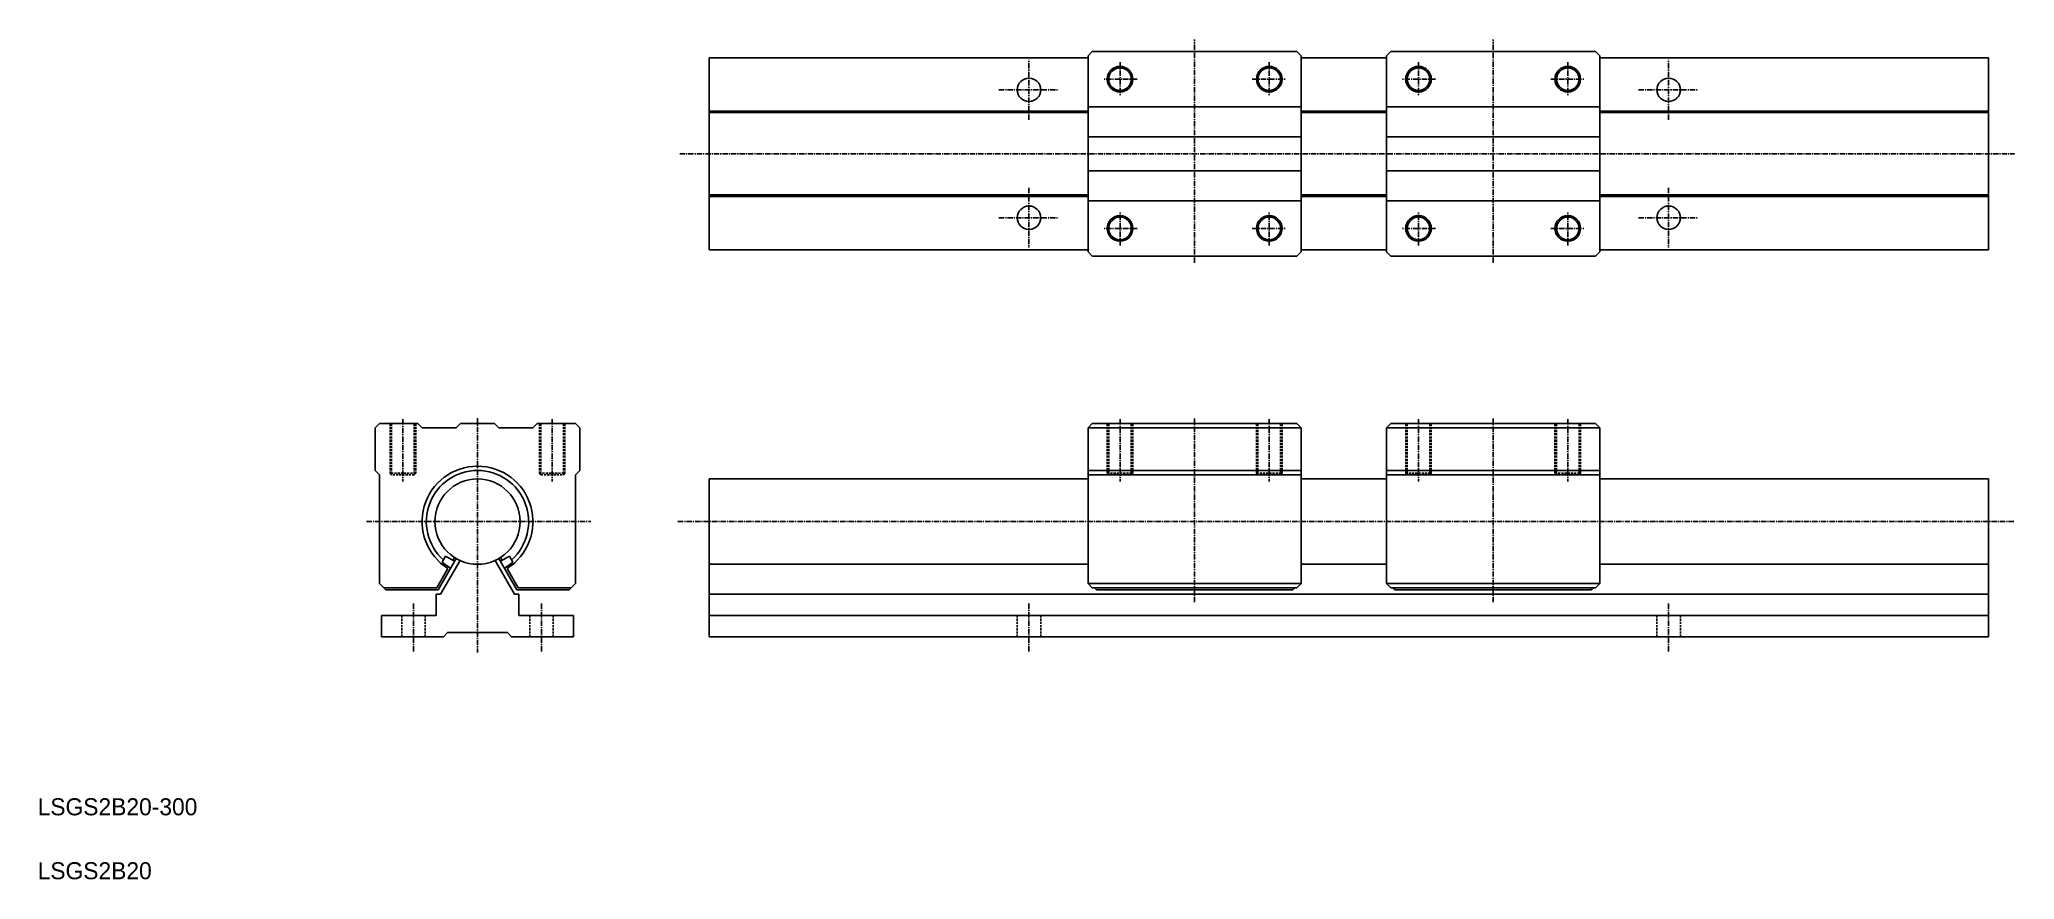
# Model space of a CAD drawing. Extents: x 10 to 474, y 10 to 207.
import ezdxf

# ---------------------------------------------------------------- set-up
doc = ezdxf.new("R2010")
doc.units = 0
doc.linetypes.add('CENTER', pattern=[2, 1.25, -0.25, 0.25, -0.25])
doc.linetypes.add('DASHED', pattern=[0.75, 0.5, -0.25])
doc.layers.get('0').update_dxf_attribs({"linetype": 'CONTINUOUS'})
doc.layers.add('CENTER', color=1, linetype='CENTER')

msp = doc.modelspace()

# ---------------------------------------------------------------- linework, layer by layer
at = {"color": 7, "linetype": 'CONTINUOUS'}
for p, q in [((257.32, 204.15), (256.32, 203.15)), ((257.32, 204.15), (305.32, 204.15)), ((305.32, 204.15), (306.32, 203.15)), ((327.32, 204.15), (326.32, 203.15)), ((327.32, 204.15), (375.32, 204.15)), ((375.32, 204.15), (376.32, 203.15)), ((167.47, 157.65), (167.47, 202.65)), ((167.47, 202.65), (256.32, 202.65)), ((256.32, 157.15), (256.32, 203.15)), ((306.32, 157.15), (306.32, 203.15)), ((306.32, 202.65), (326.32, 202.65)), ((326.32, 157.15), (326.32, 203.15)), ((376.32, 157.15), (376.32, 203.15)), ((376.32, 202.65), (467.47, 202.65)), ((467.47, 157.65), (467.47, 202.65)), ((167.47, 190.15), (256.32, 190.15)), ((256.32, 191.15), (306.32, 191.15)), ((306.32, 190.15), (326.32, 190.15)), ((326.32, 191.15), (376.32, 191.15)), ((376.32, 190.15), (467.47, 190.15)), ((167.47, 189.81), (256.32, 189.81)), ((306.32, 189.81), (326.32, 189.81)), ((376.32, 189.81), (467.47, 189.81)), ((256.32, 184.15), (306.32, 184.15)), ((326.32, 184.15), (376.32, 184.15)), ((256.32, 176.15), (306.32, 176.15)), ((326.32, 176.15), (376.32, 176.15)), ((167.47, 170.49), (256.32, 170.49)), ((167.47, 170.15), (256.32, 170.15)), ((256.32, 169.15), (306.32, 169.15)), ((306.32, 170.49), (326.32, 170.49)), ((306.32, 170.15), (326.32, 170.15)), ((326.32, 169.15), (376.32, 169.15)), ((376.32, 170.49), (467.47, 170.49)), ((376.32, 170.15), (467.47, 170.15)), ((167.47, 157.65), (256.32, 157.65)), ((306.32, 157.65), (326.32, 157.65)), ((376.32, 157.65), (467.47, 157.65)), ((256.32, 157.15), (257.32, 156.15)), ((257.32, 156.15), (305.32, 156.15)), ((305.32, 156.15), (306.32, 157.15)), ((326.32, 157.15), (327.32, 156.15)), ((327.32, 156.15), (375.32, 156.15)), ((375.32, 156.15), (376.32, 157.15)), ((89.15, 115.88), (90.15, 116.88)), ((89.15, 115.88), (89.15, 105.88)), ((99.15, 116.88), (90.15, 116.88)), ((100.15, 115.88), (99.15, 116.88)), ((108.15, 115.88), (100.15, 115.88)), ((108.15, 115.88), (109.15, 116.88)), ((117.15, 116.88), (109.15, 116.88)), ((118.15, 115.88), (117.15, 116.88)), ((126.15, 115.88), (118.15, 115.88)), ((126.15, 115.88), (127.15, 116.88)), ((136.15, 116.88), (127.15, 116.88)), ((137.15, 115.88), (136.15, 116.88)), ((137.15, 115.88), (137.15, 105.88)), ((256.32, 115.88), (257.32, 116.88)), ((256.32, 115.88), (306.32, 115.88)), ((256.32, 115.88), (256.32, 79.38)), ((257.32, 116.88), (305.32, 116.88)), ((306.32, 115.88), (305.32, 116.88)), ((306.32, 115.88), (306.32, 79.38)), ((326.32, 115.88), (327.32, 116.88)), ((326.32, 115.88), (326.32, 79.38)), ((326.32, 115.88), (376.32, 115.88)), ((327.32, 116.88), (375.32, 116.88)), ((376.32, 115.88), (375.32, 116.88)), ((376.32, 115.88), (376.32, 79.38)), ((90.15, 104.88), (89.15, 105.88)), ((90.15, 104.88), (90.15, 79.38)), ((136.15, 104.88), (137.15, 105.88)), ((136.15, 104.88), (136.15, 79.38)), ((167.47, 103.88), (167.47, 66.88)), ((167.47, 103.88), (256.32, 103.88)), ((256.32, 105.88), (306.32, 105.88)), ((256.32, 104.88), (306.32, 104.88)), ((306.32, 103.88), (326.32, 103.88)), ((326.32, 105.88), (376.32, 105.88)), ((326.32, 104.88), (376.32, 104.88)), ((376.32, 103.88), (467.47, 103.88)), ((467.47, 103.88), (467.47, 66.88)), ((108.15, 85.22), (103.92, 77.88)), ((109.05, 84.76), (104.49, 76.88)), ((105.67, 85.81), (104.86, 84.4)), ((105.67, 85.81), (107.79, 84.58)), ((107.73, 85.48), (107.36, 84.83)), ((117.26, 84.76), (121.82, 76.88)), ((118.15, 85.22), (122.39, 77.88)), ((120.64, 85.81), (118.52, 84.58)), ((118.58, 85.48), (118.95, 84.83)), ((120.64, 85.81), (121.45, 84.4)), ((167.47, 83.88), (256.32, 83.88)), ((306.32, 83.88), (326.32, 83.88)), ((376.32, 83.88), (467.47, 83.88)), ((91.65, 77.88), (90.15, 79.38)), ((106.23, 82.88), (103.63, 78.38)), ((120.08, 82.88), (122.68, 78.38)), ((134.65, 77.88), (136.15, 79.38)), ((256.32, 79.38), (306.32, 79.38)), ((257.32, 78.38), (256.32, 79.38)), ((305.32, 78.38), (306.32, 79.38)), ((326.32, 79.38), (376.32, 79.38)), ((327.32, 78.38), (326.32, 79.38)), ((375.32, 78.38), (376.32, 79.38)), ((91.15, 78.38), (103.63, 78.38)), ((103.92, 77.88), (91.65, 77.88)), ((103.49, 76.88), (103.49, 71.88)), ((104.49, 76.88), (103.49, 76.88)), ((121.82, 76.88), (122.82, 76.88)), ((134.65, 77.88), (122.39, 77.88)), ((122.68, 78.38), (135.15, 78.38)), ((122.82, 76.88), (122.82, 71.88)), ((167.47, 76.88), (467.47, 76.88)), ((257.32, 78.38), (305.32, 78.38)), ((258.32, 77.88), (257.82, 78.38)), ((258.32, 77.88), (304.32, 77.88)), ((266.57, 77.88), (266.57, 77.88)), ((283.82, 77.88), (283.82, 77.88)), ((304.32, 77.88), (304.82, 78.38)), ((327.32, 78.38), (375.32, 78.38)), ((328.32, 77.88), (327.82, 78.38)), ((328.32, 77.88), (374.32, 77.88)), ((336.57, 77.88), (336.57, 77.88)), ((353.82, 77.88), (353.82, 77.88)), ((374.32, 77.88), (374.82, 78.38)), ((103.49, 71.88), (90.65, 71.88)), ((90.65, 71.88), (90.65, 66.88)), ((135.65, 71.88), (122.82, 71.88)), ((135.65, 71.88), (135.65, 66.88)), ((167.47, 71.88), (467.47, 71.88)), ((105.15, 66.88), (90.65, 66.88)), ((106.15, 67.88), (105.15, 66.88)), ((120.15, 67.88), (106.15, 67.88)), ((120.15, 67.88), (121.15, 66.88)), ((135.65, 66.88), (121.15, 66.88)), ((167.47, 66.88), (467.47, 66.88))]:
    msp.add_line(p, q, dxfattribs=at)
at = {"color": 3, "linetype": 'DASHED'}
for p, q in [((92.65, 116.88), (92.65, 105.23)), ((93, 116.88), (93, 104.88)), ((98.3, 116.88), (98.3, 104.88)), ((98.65, 116.88), (98.65, 105.23)), ((127.65, 116.88), (127.65, 105.23)), ((128, 116.88), (128, 104.88)), ((133.3, 116.88), (133.3, 104.88)), ((133.65, 116.88), (133.65, 105.23)), ((260.82, 116.88), (260.82, 105.23)), ((261.17, 116.88), (261.17, 104.88)), ((266.47, 116.88), (266.47, 104.88)), ((266.82, 116.88), (266.82, 105.23)), ((295.82, 116.88), (295.82, 105.23)), ((296.17, 116.88), (296.17, 104.88)), ((301.47, 116.88), (301.47, 104.88)), ((301.82, 116.88), (301.82, 105.23)), ((330.82, 116.88), (330.82, 105.23)), ((331.17, 116.88), (331.17, 104.88)), ((336.47, 116.88), (336.47, 104.88)), ((336.82, 116.88), (336.82, 105.23)), ((365.82, 116.88), (365.82, 105.23)), ((366.17, 116.88), (366.17, 104.88)), ((371.47, 116.88), (371.47, 104.88)), ((371.82, 116.88), (371.82, 105.23)), ((98.65, 105.23), (92.65, 105.23)), ((92.65, 105.23), (93, 104.88)), ((98.3, 104.88), (93, 104.88)), ((98.65, 105.23), (98.3, 104.88)), ((127.65, 105.23), (133.65, 105.23)), ((127.65, 105.23), (128, 104.88)), ((128, 104.88), (133.3, 104.88)), ((133.65, 105.23), (133.3, 104.88)), ((260.82, 105.23), (261.17, 104.88)), ((260.82, 105.23), (266.82, 105.23)), ((261.17, 104.88), (266.47, 104.88)), ((266.82, 105.23), (266.47, 104.88)), ((295.82, 105.23), (296.17, 104.88)), ((295.82, 105.23), (301.82, 105.23)), ((296.17, 104.88), (301.47, 104.88)), ((301.82, 105.23), (301.47, 104.88)), ((330.82, 105.23), (336.82, 105.23)), ((330.82, 105.23), (331.17, 104.88)), ((331.17, 104.88), (336.47, 104.88)), ((336.82, 105.23), (336.47, 104.88)), ((365.82, 105.23), (371.82, 105.23)), ((365.82, 105.23), (366.17, 104.88)), ((366.17, 104.88), (371.47, 104.88)), ((371.82, 105.23), (371.47, 104.88)), ((95.4, 71.88), (95.4, 66.88)), ((100.9, 71.88), (100.9, 66.88)), ((125.4, 71.88), (125.4, 66.88)), ((130.9, 71.88), (130.9, 66.88)), ((239.72, 71.88), (239.72, 66.88)), ((245.22, 71.88), (245.22, 66.88)), ((389.72, 71.88), (389.72, 66.88)), ((395.22, 71.88), (395.22, 66.88))]:
    msp.add_line(p, q, dxfattribs=at)
at = {"color": 3}
for centre in [(263.82, 197.65), (298.82, 197.65), (333.82, 197.65), (368.82, 197.65), (263.82, 162.65), (298.82, 162.65), (333.82, 162.65), (368.82, 162.65)]:
    msp.add_circle(centre, 3, dxfattribs=at)
at = {"color": 7, "linetype": 'CONTINUOUS'}
for centre, radius in [((263.82, 197.65), 2.65), ((298.82, 197.65), 2.65), ((333.82, 197.65), 2.65), ((368.82, 197.65), 2.65), ((242.47, 195.15), 2.75), ((392.47, 195.15), 2.75), ((242.47, 165.15), 2.75), ((392.47, 165.15), 2.75), ((263.82, 162.65), 2.65), ((298.82, 162.65), 2.65), ((333.82, 162.65), 2.65), ((368.82, 162.65), 2.65), ((113.15, 93.88), 10)]:
    msp.add_circle(centre, radius, dxfattribs=at)
for radius, start, end in [(13, 302.2042, 237.7958), (12, 311.7562, 228.2438), (12.6, 228.8085, 240), (12.6, 300, 311.1915)]:
    msp.add_arc((113.15, 93.88), radius, start, end, dxfattribs=at)
at = {"layer": 'CENTER', "color": 1, "linetype": 'CENTER'}
for p, q in [((281.32, 154.55), (281.32, 206.95)), ((351.32, 154.55), (351.32, 206.95)), ((242.47, 188.13), (242.47, 202.18)), ((263.82, 201.65), (263.82, 193.65)), ((298.82, 201.65), (298.82, 193.65)), ((333.82, 201.65), (333.82, 193.65)), ((368.82, 201.65), (368.82, 193.65)), ((392.47, 188.13), (392.47, 202.18)), ((235.44, 195.15), (249.49, 195.15)), ((267.82, 197.65), (259.82, 197.65)), ((294.82, 197.65), (302.82, 197.65)), ((337.82, 197.65), (329.82, 197.65)), ((364.82, 197.65), (372.82, 197.65)), ((385.44, 195.15), (399.49, 195.15)), ((160.58, 180.15), (473.58, 180.15)), ((242.47, 172.18), (242.47, 158.13)), ((392.47, 172.18), (392.47, 158.13)), ((235.44, 165.15), (249.49, 165.15)), ((267.82, 162.65), (259.82, 162.65)), ((263.82, 158.65), (263.82, 166.65)), ((294.82, 162.65), (302.82, 162.65)), ((298.82, 158.65), (298.82, 166.65)), ((337.82, 162.65), (329.82, 162.65)), ((333.82, 158.65), (333.82, 166.65)), ((364.82, 162.65), (372.82, 162.65)), ((368.82, 158.65), (368.82, 166.65)), ((385.44, 165.15), (399.49, 165.15)), ((95.65, 117.88), (95.65, 103.32)), ((113.15, 118.13), (113.15, 63.21)), ((130.65, 117.88), (130.65, 103.32)), ((263.82, 117.88), (263.82, 103.32)), ((281.32, 74.97), (281.32, 118.07)), ((298.82, 117.88), (298.82, 103.32)), ((298.82, 117.88), (298.82, 103.32)), ((333.82, 117.88), (333.82, 103.32)), ((351.32, 74.97), (351.32, 118.07)), ((368.82, 117.88), (368.82, 103.32)), ((368.82, 117.88), (368.82, 103.32)), ((87.15, 93.88), (139.75, 93.88)), ((160.16, 93.88), (473.58, 93.88)), ((98.15, 74.66), (98.15, 63.21)), ((128.15, 74.66), (128.15, 63.21)), ((242.47, 74.66), (242.47, 63.21)), ((392.47, 74.66), (392.47, 63.21))]:
    msp.add_line(p, q, dxfattribs=at)

# ---------------------------------------------------------------- texts
at = {"color": 7, "linetype": 'CONTINUOUS'}
for s, p in [('LSGS2B20-300', (10, 25)), ('LSGS2B20', (10, 10))]:
    msp.add_text(s, height=4, dxfattribs=at).set_placement(p)

doc.saveas('drawing.dxf')
